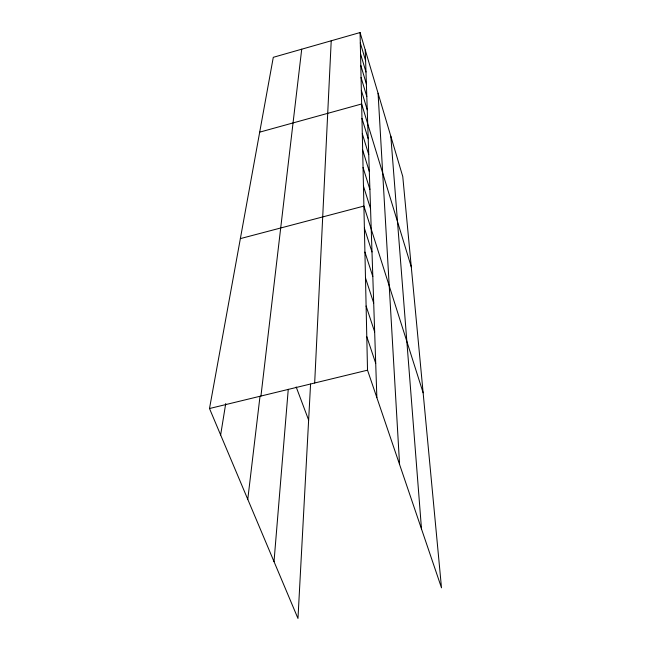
<?xml version="1.0" encoding="UTF-8"?>
<svg xmlns="http://www.w3.org/2000/svg" width="651" height="651" viewBox="0 0 651 651"><rect width="100%" height="100%" fill="white"/><g stroke="black" fill="none" stroke-linecap="round" stroke-linejoin="round"><path stroke-width="0.98" d="M314.669 383L331.221 40.785M310.568 384.049L297.971 618.45L209.5 408.527L273.29 57.312L360.068 32.55L402.766 176.527L441.5 587.829L367.522 370.175L360.068 32.55M274.014 561.601L288.255 389.322M260.945 396.044L301.714 49.199M247.771 499.341L259.928 396.964M220.64 434.974L225.726 403.555M259.7 132.145L361.647 103.973L411.269 266.837M240.357 238.616L363.901 206.074L423.134 392.789M209.5 408.527L367.522 370.175M296.181 386.971L308.631 420.066M366.782 336.64L375.708 363.299M366.106 306.011L374.659 331.888M365.488 277.92L373.698 303.049M364.918 252.059L372.811 276.488M364.389 228.192L371.99 251.937M363.461 186.113L370.541 208.621M363.046 167.494L369.898 189.425M362.664 150.072L369.304 171.465M362.306 133.74L368.735 154.612M361.964 118.409L368.206 138.777M361.346 90.367L367.237 109.807M361.061 77.518L366.798 96.519M360.54 53.846L365.976 72.033M360.792 65.36L366.375 83.946M360.304 42.925L365.602 60.722M390.82 136.23L421.498 528.978M378.068 93.231L399.568 464.448M365.244 49.981L376.856 397.647"/></g></svg>
